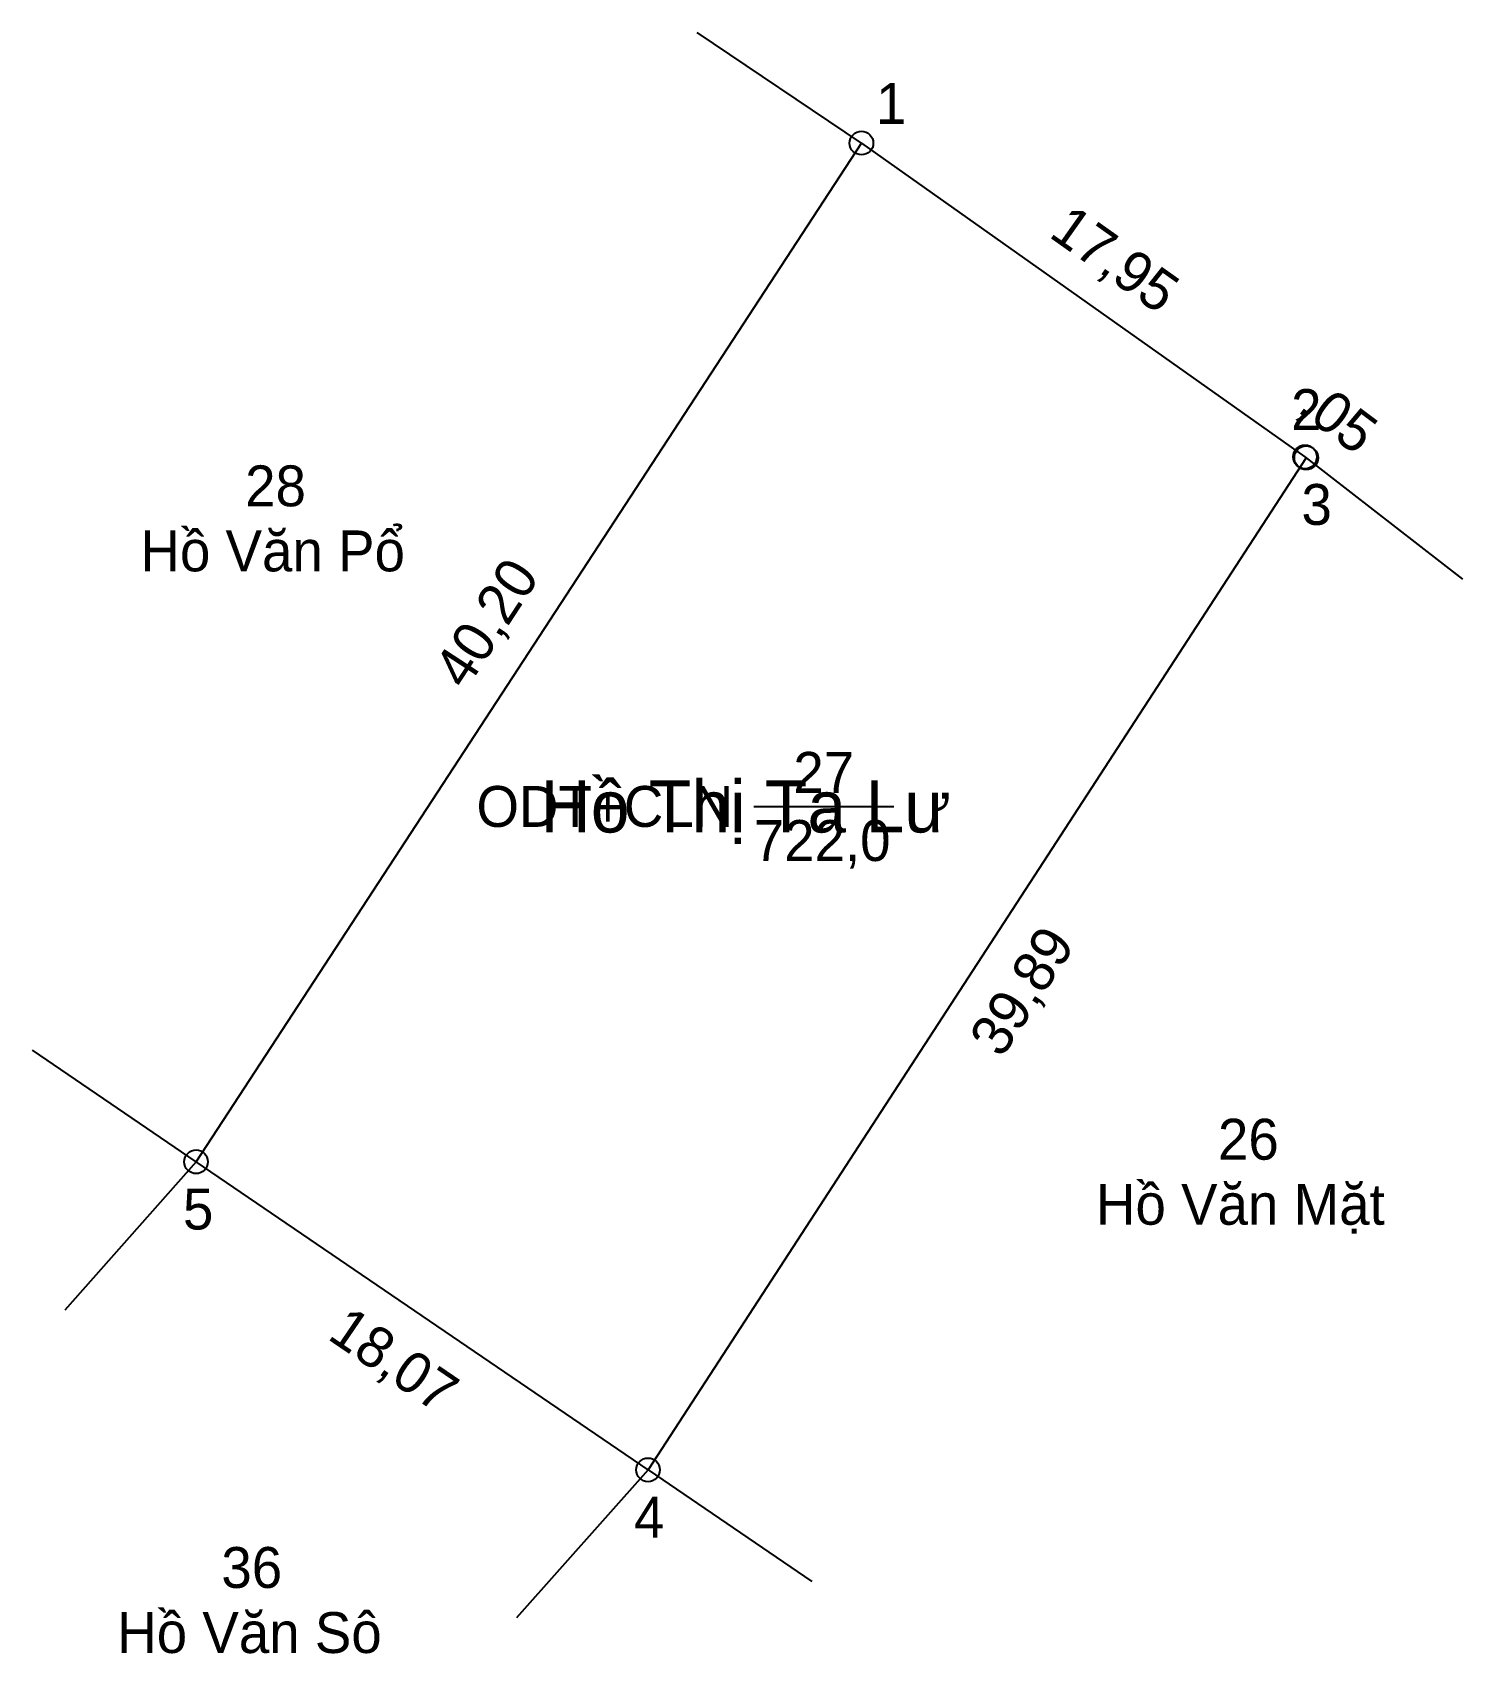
# Model space of a CAD drawing. Extents: x 535802.9 to 535850.2, y 1839256.7 to 1839310.3.
import ezdxf

# ---------------------------------------------------------------- set-up
doc = ezdxf.new("R2010")
doc.units = 0
for name, color, linetype in [('CanhThua', 7, 'Continuous'), ('ChieuDaiCanhThua', 7, 'Continuous'), ('MocDinhThua', 7, 'Continuous'), ('NhanDiaChinhThua', 7, 'Continuous'), ('NhanTuCan', 7, 'Continuous'), ('RauThua', 7, 'Continuous'), ('SoHieuDinhThua', 7, 'Continuous'), ('TenChuLanCan', 7, 'Continuous'), ('TenChuSuDung', 7, 'Continuous')]:
    doc.layers.add(name, color=color, linetype=linetype)

msp = doc.modelspace()

# ---------------------------------------------------------------- linework, layer by layer
at = {"layer": 'CanhThua'}
for p, q in [((535808.32, 1839272.94), (535830.3, 1839306.6)), ((535830.3, 1839306.6), (535844.95, 1839296.23)), ((535844.99, 1839296.2), (535823.25, 1839262.76)), ((535844.95, 1839296.23), (535844.99, 1839296.2)), ((535823.25, 1839262.76), (535808.32, 1839272.94))]:
    msp.add_line(p, q, dxfattribs=at)
at = {"layer": 'MocDinhThua'}
for centre in [(535830.3, 1839306.6), (535844.95, 1839296.23), (535844.99, 1839296.2), (535808.32, 1839272.94), (535823.25, 1839262.76)]:
    msp.add_circle(centre, 0.391, dxfattribs=at)
at = {"layer": 'NhanDiaChinhThua'}
msp.add_line((535826.74, 1839284.68), (535831.371, 1839284.68), dxfattribs=at)
at = {"layer": 'RauThua'}
for p, q in [((535830.3, 1839306.6), (535824.874, 1839310.256)), ((535844.99, 1839296.2), (535850.155, 1839292.185)), ((535808.32, 1839272.94), (535802.915, 1839276.626)), ((535808.32, 1839272.94), (535803.986, 1839268.039)), ((535823.25, 1839262.76), (535818.904, 1839257.869)), ((535823.25, 1839262.76), (535828.655, 1839259.074))]:
    msp.add_line(p, q, dxfattribs=at)

# ---------------------------------------------------------------- texts
at = {"layer": 'ChieuDaiCanhThua'}
for s, rotation, p in [('17,95', 324.7072, (535836.449, 1839303.527)), (',05', 323.1301, (535844.651, 1839297.759)), ('40,20', 56.8554, (535817.227, 1839288.491)), ('39,89', 56.9713, (535834.928, 1839276.328)), ('18,07', 325.7119, (535812.617, 1839267.111))]:
    msp.add_text(s, height=1.3509, rotation=rotation, dxfattribs=at).set_placement(p)
at = {"layer": 'NhanDiaChinhThua'}
for s, p in [('27', (535828.049, 1839285.13)), ('ODT+CLN', (535817.582, 1839284.005)), ('722,0', (535826.74, 1839282.879))]:
    msp.add_text(s, height=1.3509, dxfattribs=at).set_placement(p)
at = {"layer": 'NhanTuCan'}
for s, p in [('28', (535809.941, 1839294.598)), ('26', (535842.075, 1839273.009)), ('36', (535809.155, 1839258.858))]:
    msp.add_text(s, height=1.3509, dxfattribs=at).set_placement(p)
at = {"layer": 'SoHieuDinhThua'}
for s, p in [('1', (535830.778, 1839307.234)), ('2', (535844.492, 1839297.118)), ('3', (535844.834, 1839293.983)), ('5', (535807.887, 1839270.701)), ('4', (535822.785, 1839260.521))]:
    msp.add_text(s, height=1.351, dxfattribs=at).set_placement(p)
at = {"layer": 'TenChuLanCan'}
for s, p in [('Hồ Văn Pổ', (535806.483, 1839292.448)), ('Hồ Văn Mặt', (535838.046, 1839270.859)), ('Hồ Văn Sô', (535805.716, 1839256.708))]:
    msp.add_text(s, height=1.3509, dxfattribs=at).set_placement(p)
at = {"layer": 'TenChuSuDung'}
msp.add_text('Hồ Thị Ta Lư', height=1.71989, dxfattribs=at).set_placement((535819.697, 1839283.82))

doc.saveas('drawing.dxf')
